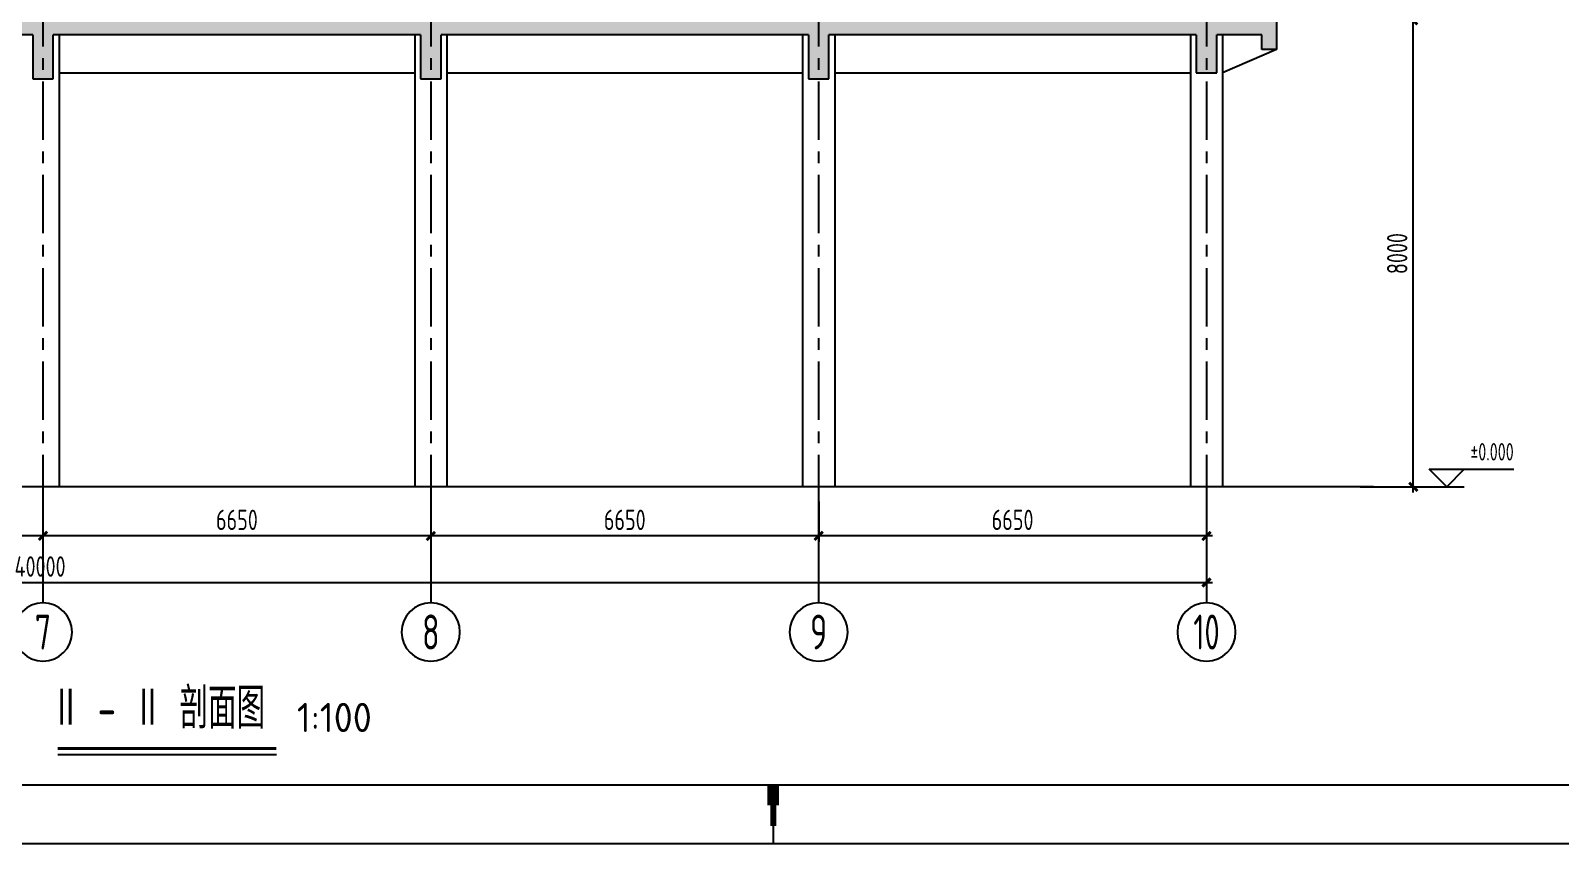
# Model space of a CAD drawing. Extents: x 665703 to 1047784, y -160603 to 92239.
# Drawn here: x 695037 to 721268, y -23325 to -9366 of the extents above; entities that cross this region are included whole.
import ezdxf
from ezdxf.enums import TextEntityAlignment as Align

# ---------------------------------------------------------------- set-up
doc = ezdxf.new("R2010")
doc.units = 0
doc.header["$LTSCALE"] = 800
doc.linetypes.add('CENTER', pattern=[2, 1.25, -0.25, 0.25, -0.25])
doc.layers.get('0').update_dxf_attribs({"linetype": 'CONTINUOUS'})
doc.layers.get('Defpoints').update_dxf_attribs({"linetype": 'CONTINUOUS'})
for name, color, linetype in [('AXIS', 4, 'CENTER'), ('DIM', 2, 'CONTINUOUS'), ('HATCH', 254, 'CONTINUOUS'), ('NUM', 7, 'CONTINUOUS'), ('THIN', 7, 'CONTINUOUS'), ('TK', 7, 'CONTINUOUS'), ('中粗', 3, 'CONTINUOUS'), ('粗线', 1, 'CONTINUOUS')]:
    doc.layers.add(name, color=color, linetype=linetype)
doc.styles.add('TSSD_Axis', font='tssdeng.shx', dxfattribs={"width": 0.7, "bigfont": 'tssdchn.shx'})
doc.styles.add('TSSD_Dimension', font='Tssdeng.shx', dxfattribs={"width": 0.75, "bigfont": 'hztxt.shx'})
doc.styles.add('TSSD_Label', font='Tssdeng.shx', dxfattribs={"width": 0.7, "bigfont": 'hztxt.shx'})
doc.styles.add('TSSD_Norm', font='Tssdeng.shx', dxfattribs={"bigfont": 'hztxt.shx'})
doc.dimstyles.new('TSSD_100_100', dxfattribs={"dimtxt": 350, "dimasz": 100, "dimexe": 100, "dimexo": 250, "dimgap": 100, "dimtad": 1, "dimdec": 0, "dimzin": 0, "dimdsep": 46, "dimtxsty": 'TSSD_Dimension', "dimblk": 'ARCHTICK', "dimcen": 0, "dimdle": 100, "dimclrt": 7, "dimadec": 0, "dimazin": 0, "dimtfac": 1, "dimtdec": 0, "dimtix": 1, "dimtmove": 2, "dimatfit": 3, "dimldrblk": 'ARCHTICK', "dimfxl": 0, "dimtolj": 1, "dimtzin": 0, "dimarcsym": 0})

# ---------------------------------------------------------------- blocks, each defined once
blk = doc.blocks.new('ts_axno')
at = {"color": 0, "linetype": 'ByBlock', "lineweight": -2}
blk.add_circle((0, 0), 0.5, dxfattribs=at)
at = {"color": 0, "linetype": 'ByBlock', "lineweight": -2, "style": 'TSSD_Axis', "width": 0.7}
blk.add_attdef('A', text='', height=0.6, dxfattribs=at).set_placement((0, 0), align=Align.MIDDLE_CENTER)
blk = doc.blocks.new('_ArchTick')
at = {"color": 0, "const_width": 0.5}
blk.add_lwpolyline([(-0.71, -0.71), (0.71, 0.71)], dxfattribs=at)
blk = doc.blocks.new('*D21')
at = {"layer": 'Defpoints', "color": 0, "transparency": 16777216}
for p in [(708550, -17191), (715200, -17191), (708550, -18033)]:
    blk.add_point(p, dxfattribs=at)
at = {"layer": 'DIM', "color": 0, "lineweight": -2, "transparency": 16777216}
for p, q in [((708550, -17441), (708550, -18133)), ((715200, -17441), (715200, -18133)), ((715300, -18033), (708450, -18033))]:
    blk.add_line(p, q, dxfattribs=at)
at = {"layer": 'DIM', "color": 0, "lineweight": -2, "transparency": 16777216, "xscale": 100, "yscale": 100, "zscale": 100, "rotation": 180}
blk.add_blockref('_ArchTick', (708550, -18033), dxfattribs=at)
at = {"layer": 'DIM', "color": 0, "lineweight": -2, "transparency": 16777216, "xscale": 100, "yscale": 100, "zscale": 100}
blk.add_blockref('_ArchTick', (715200, -18033), dxfattribs=at)
at = {"layer": 'DIM', "color": 7, "transparency": 16777216, "insert": (711875, -17758), "char_height": 350, "attachment_point": 5, "style": 'TSSD_Dimension'}
blk.add_mtext('\\A1;6650', dxfattribs=at)
blk = doc.blocks.new('*D22')
at = {"layer": 'Defpoints', "color": 0, "transparency": 16777216}
for p in [(701900, -17191), (708550, -17191), (701900, -18033)]:
    blk.add_point(p, dxfattribs=at)
at = {"layer": 'DIM', "color": 0, "lineweight": -2, "transparency": 16777216}
for p, q in [((701900, -17441), (701900, -18133)), ((708550, -17441), (708550, -18133)), ((708650, -18033), (701800, -18033))]:
    blk.add_line(p, q, dxfattribs=at)
at = {"layer": 'DIM', "color": 0, "lineweight": -2, "transparency": 16777216, "xscale": 100, "yscale": 100, "zscale": 100, "rotation": 180}
blk.add_blockref('_ArchTick', (701900, -18033), dxfattribs=at)
at = {"layer": 'DIM', "color": 0, "lineweight": -2, "transparency": 16777216, "xscale": 100, "yscale": 100, "zscale": 100}
blk.add_blockref('_ArchTick', (708550, -18033), dxfattribs=at)
at = {"layer": 'DIM', "color": 7, "transparency": 16777216, "insert": (705225, -17758), "char_height": 350, "attachment_point": 5, "style": 'TSSD_Dimension'}
blk.add_mtext('\\A1;6650', dxfattribs=at)
blk = doc.blocks.new('*D23')
at = {"layer": 'Defpoints', "color": 0, "transparency": 16777216}
for p in [(695250, -17191), (701900, -17191), (695250, -18033)]:
    blk.add_point(p, dxfattribs=at)
at = {"layer": 'DIM', "color": 0, "lineweight": -2, "transparency": 16777216}
for p, q in [((695250, -17441), (695250, -18133)), ((701900, -17441), (701900, -18133)), ((702000, -18033), (695150, -18033))]:
    blk.add_line(p, q, dxfattribs=at)
at = {"layer": 'DIM', "color": 0, "lineweight": -2, "transparency": 16777216, "xscale": 100, "yscale": 100, "zscale": 100, "rotation": 180}
blk.add_blockref('_ArchTick', (695250, -18033), dxfattribs=at)
at = {"layer": 'DIM', "color": 0, "lineweight": -2, "transparency": 16777216, "xscale": 100, "yscale": 100, "zscale": 100}
blk.add_blockref('_ArchTick', (701900, -18033), dxfattribs=at)
at = {"layer": 'DIM', "color": 7, "transparency": 16777216, "insert": (698575, -17758), "char_height": 350, "attachment_point": 5, "style": 'TSSD_Dimension'}
blk.add_mtext('\\A1;6650', dxfattribs=at)
blk = doc.blocks.new('*D24')
at = {"layer": 'Defpoints', "color": 0, "transparency": 16777216}
for p in [(688600, -17191), (695250, -17191), (688600, -18033)]:
    blk.add_point(p, dxfattribs=at)
at = {"layer": 'DIM', "color": 0, "lineweight": -2, "transparency": 16777216}
for p, q in [((688600, -17441), (688600, -18133)), ((695250, -17441), (695250, -18133)), ((695350, -18033), (688500, -18033))]:
    blk.add_line(p, q, dxfattribs=at)
at = {"layer": 'DIM', "color": 0, "lineweight": -2, "transparency": 16777216, "xscale": 100, "yscale": 100, "zscale": 100, "rotation": 180}
blk.add_blockref('_ArchTick', (688600, -18033), dxfattribs=at)
at = {"layer": 'DIM', "color": 0, "lineweight": -2, "transparency": 16777216, "xscale": 100, "yscale": 100, "zscale": 100}
blk.add_blockref('_ArchTick', (695250, -18033), dxfattribs=at)
at = {"layer": 'DIM', "color": 7, "transparency": 16777216, "insert": (691925, -17758), "char_height": 350, "attachment_point": 5, "style": 'TSSD_Dimension'}
blk.add_mtext('\\A1;6650', dxfattribs=at)
blk = doc.blocks.new('*D30')
at = {"layer": 'Defpoints', "color": 0, "transparency": 16777216}
for p in [(675200, -17191), (715200, -17191), (715200, -18833)]:
    blk.add_point(p, dxfattribs=at)
at = {"layer": 'DIM', "color": 0, "lineweight": -2, "transparency": 16777216}
for p, q in [((675200, -17441), (675200, -18933)), ((715200, -17441), (715200, -18933)), ((675100, -18833), (715300, -18833))]:
    blk.add_line(p, q, dxfattribs=at)
at = {"layer": 'DIM', "color": 0, "lineweight": -2, "transparency": 16777216, "xscale": 100, "yscale": 100, "zscale": 100, "rotation": 180}
blk.add_blockref('_ArchTick', (675200, -18833), dxfattribs=at)
at = {"layer": 'DIM', "color": 0, "lineweight": -2, "transparency": 16777216, "xscale": 100, "yscale": 100, "zscale": 100}
blk.add_blockref('_ArchTick', (715200, -18833), dxfattribs=at)
at = {"layer": 'DIM', "color": 7, "transparency": 16777216, "insert": (695200, -18558), "char_height": 350, "attachment_point": 5, "style": 'TSSD_Dimension'}
blk.add_mtext('\\A1;40000', dxfattribs=at)
blk = doc.blocks.new('*D55')
at = {"layer": 'Defpoints', "color": 0, "transparency": 16777216}
for p in [(717583, -9191), (718745, -9191), (717583, -17191)]:
    blk.add_point(p, dxfattribs=at)
at = {"layer": 'DIM', "color": 0, "lineweight": -2, "transparency": 16777216}
for p, q in [((718745, -17291), (718745, -9091)), ((717833, -9191), (718845, -9191)), ((717833, -17191), (718845, -17191))]:
    blk.add_line(p, q, dxfattribs=at)
at = {"layer": 'DIM', "color": 0, "lineweight": -2, "transparency": 16777216, "xscale": 100, "yscale": 100, "zscale": 100}
for p, rotation in [((718745, -9191), 90), ((718745, -17191), 270)]:
    blk.add_blockref('_ArchTick', p, dxfattribs=dict(at, rotation=rotation))
at = {"layer": 'DIM', "color": 7, "transparency": 16777216, "insert": (718470, -13191), "char_height": 350, "attachment_point": 5, "rotation": 90, "style": 'TSSD_Dimension'}
blk.add_mtext('\\A1;8000', dxfattribs=at)

msp = doc.modelspace()

# ---------------------------------------------------------------- hatches: boundary and pattern name
at = {"layer": 'HATCH'}
h = msp.add_hatch(dxfattribs=at)
h.set_pattern_fill('ARMORED', color=256, scale=100, style=0)
h.set_pattern_definition([(50, (680743.73, -35158.9), (717.26, -62.752), [75, -825]), (355, (680743.7, -35158.9), (-138.751, 752.192), [60, -660]), (100.4514, (680803.5, -35164.14), (578.509, 689.44), [63.74, -701.142]), (46.1842, (680743.7, -34958.9), (1067.241, -165.519), [112.5, -1237.5]), (96.6356, (680832.7, -34972.7), (934.663, 974.118), [95.61, -1051.713]), (351.1842, (680743.7, -34958.9), (934.662, 974.119), [90, -990]), (21, (680843.73, -35008.9), (596.907, -402.619), [75, -825]), (326, (680843.7, -35008.9), (243.315, 725.15), [60, -660]), (71.4514, (680893.5, -35042.46), (840.223, 322.53), [63.74, -701.142]), (37.5, (680743.73, -35158.9), (12.1599, 332.8939), [0, -652, 0, -670, 0, -662.5]), (7.5, (680743.73, -35158.9), (263.0695, 394.4117), [0, -382, 0, -637, 0, -252.5]), (327.5, (680520.73, -35158.9), (533.8224, -22.5549), [0, -250, 0, -780, 0, -1035]), (317.5, (680420.73, -35158.9), (583.186, 100.105), [0, -325, 0, -518, 0, -735]), (45, (680743.73, -35158.9), (-353.5534, 353.5534), [])])
h.paths.add_polyline_path([(702074.9, -9440.7), (708374.9, -9440.7), (708374.9, -10190.7), (708724.9, -10190.7), (708724.9, -9440.7), (715024.9, -9440.7), (715024.9, -10090.7), (715374.9, -10090.7), (715374.9, -9440.7), (716149.9, -9440.7), (716149.9, -9690.7), (716399.9, -9690.7), (716399.9, -7190.7), (717199.9, -7140.7), (717199.9, -7040.7), (716149.9, -7040.7), (716149.9, -9190.7), (687649.9, -9190.7), (687649.9, -7040.7), (686599.9, -7040.7), (686599.9, -7140.7), (687399.9, -7190.7), (687399.9, -9690.7), (687649.9, -9690.7), (687649.9, -9440.7), (688424.9, -9440.7), (688424.9, -10090.7), (688774.9, -10090.7), (688774.9, -9440.7), (695074.9, -9440.7), (695074.9, -10190.7), (695424.9, -10190.7), (695424.9, -9440.7), (701724.9, -9440.7), (701724.9, -10190.7), (702074.9, -10190.7)])

# ---------------------------------------------------------------- linework, layer by layer
at = {"layer": 'AXIS'}
for p, q in [((695249.9, 2559.3), (695249.9, -17190.7)), ((701899.9, 2559.3), (701899.9, -17190.7)), ((708549.9, 2559.3), (708549.9, -17190.7)), ((715199.9, 2559.3), (715199.9, -17190.7))]:
    msp.add_line(p, q, dxfattribs=at)
at = {"layer": 'NUM'}
for p, q in [((695249.9, -17190.7), (695249.9, -19182.1)), ((701899.9, -17190.7), (701899.9, -19182.1)), ((708549.9, -17190.7), (708549.9, -19182.1)), ((715199.9, -17190.7), (715199.9, -19182.1))]:
    msp.add_line(p, q, dxfattribs=at)
msp.add_lwpolyline([(695502.7, -21681.7, 50, 50, 0), (699252.5, -21681.7, 50, 50, 0)], format="xyseb", dxfattribs=at)
msp.add_lwpolyline([(695502.7, -21781.7), (699252.5, -21781.7)], dxfattribs=at)
at = {"layer": 'THIN'}
for p, q in [((719319, -17190.7), (719019, -16890.7)), ((719019, -16890.7), (719619, -16890.7)), ((719319, -17190.7), (719619, -16890.7)), ((719619, -16890.7), (720467.8, -16890.7)), ((718844.8, -17190.7), (719619, -17190.7)), ((719319, -17190.7), (719319, -17190.7))]:
    msp.add_line(p, q, dxfattribs=at)
at = {"layer": 'TK', "color": 2}
for p, q in [((748822.6, -22307.3), (668222.6, -22307.3)), ((665722.6, -23307.3), (749822.6, -23307.3))]:
    msp.add_line(p, q, dxfattribs=at)
at = {"layer": 'TK'}
for points, const_width in [([(707772.6, -22307.3), (707772.6, -22657.3)], 200), ([(707772.6, -22307.3), (707772.6, -23007.3)], 100), ([(707772.6, -23307.3), (707772.6, -22307.3)], 35)]:
    msp.add_lwpolyline(points, dxfattribs=dict(at, const_width=const_width))
at = {"layer": '中粗'}
for p, q in [((716399.9, -7190.7), (716399.9, -9690.7)), ((695074.9, -9440.7), (688774.9, -9440.7)), ((695074.9, -9440.7), (695074.9, -10190.7)), ((695424.9, -10190.7), (695424.9, -9440.7)), ((701724.9, -9440.7), (695424.9, -9440.7)), ((695524.9, -9440.7), (695524.9, -17190.7)), ((701624.9, -9440.7), (701624.9, -17190.7)), ((701724.9, -9440.7), (701724.9, -10190.7)), ((702074.9, -10190.7), (702074.9, -9440.7)), ((708374.9, -9440.7), (702074.9, -9440.7)), ((702174.9, -9440.7), (702174.9, -17190.7)), ((708274.9, -9440.7), (708274.9, -17190.7)), ((708374.9, -9440.7), (708374.9, -10190.7)), ((708724.9, -10190.7), (708724.9, -9440.7)), ((715024.9, -9440.7), (708724.9, -9440.7)), ((708824.9, -9440.7), (708824.9, -17190.7)), ((714924.9, -9440.7), (714924.9, -17190.7)), ((715024.9, -9440.7), (715024.9, -10090.7)), ((716149.9, -9440.7), (715374.9, -9440.7)), ((715374.9, -10090.7), (715374.9, -9440.7)), ((715474.9, -9440.7), (715474.9, -17190.7)), ((716149.9, -9690.7), (716149.9, -9440.7)), ((716399.9, -9690.7), (715474.9, -10090.7)), ((716399.9, -9690.7), (716149.9, -9690.7)), ((695074.9, -10190.7), (695424.9, -10190.7)), ((695524.9, -10090.7), (701624.9, -10090.7)), ((701724.9, -10190.7), (702074.9, -10190.7)), ((702174.9, -10090.7), (708274.9, -10090.7)), ((708374.9, -10190.7), (708724.9, -10190.7)), ((708824.9, -10090.7), (714924.9, -10090.7)), ((715024.9, -10090.7), (715374.9, -10090.7))]:
    msp.add_line(p, q, dxfattribs=at)
at = {"layer": '粗线'}
msp.add_line((718062.3, -17190.7), (673164.9, -17190.7), dxfattribs=at)

# ---------------------------------------------------------------- block references
at = {"layer": 'NUM'}
ref = msp.add_blockref('ts_axno', (695249.9, -19682.1), dxfattribs=dict(at, xscale=-1000, yscale=1000, zscale=1000, rotation=180))
ref.add_attrib('7', '7', dxfattribs={"height": 600, "style": 'TSSD_Axis', "width": 0.7}).set_placement((695249.9, -19682.1), align=Align.MIDDLE_CENTER)
ref = msp.add_blockref('ts_axno', (701899.9, -19682.1), dxfattribs=dict(at, xscale=-1000, yscale=1000, zscale=1000, rotation=180))
ref.add_attrib('8', '8', dxfattribs={"height": 600, "style": 'TSSD_Axis', "width": 0.7}).set_placement((701899.9, -19682.1), align=Align.MIDDLE_CENTER)
ref = msp.add_blockref('ts_axno', (708549.9, -19682.1), dxfattribs=dict(at, xscale=-1000, yscale=1000, zscale=1000, rotation=180))
ref.add_attrib('9', '9', dxfattribs={"height": 600, "style": 'TSSD_Axis', "width": 0.7}).set_placement((708549.9, -19682.1), align=Align.MIDDLE_CENTER)
ref = msp.add_blockref('ts_axno', (715199.9, -19682.1), dxfattribs=dict(at, xscale=-1000, yscale=1000, zscale=1000, rotation=180))
ref.add_attrib('10', '10', dxfattribs={"height": 600, "style": 'TSSD_Axis', "width": 0.666667}).set_placement((715199.9, -19682.1), align=Align.MIDDLE_CENTER)

# ---------------------------------------------------------------- texts
at = {"layer": 'NUM', "style": 'TSSD_Norm', "width": 0.7}
msp.add_text('Ⅱ - Ⅱ 剖面图', height=700, dxfattribs=at).set_placement((695398.6, -21547.2), align=Align.BOTTOM_LEFT)
at = {"layer": 'NUM', "style": 'TSSD_Norm'}
msp.add_text('1:100', height=500, dxfattribs=at).set_placement((699602.5, -21547.2), align=Align.BOTTOM_LEFT)
at = {"layer": 'THIN', "style": 'TSSD_Label', "width": 0.7}
msp.add_text('±0.000', height=300, dxfattribs=at).set_placement((720467.8, -16830.7), align=Align.BOTTOM_RIGHT)

# ---------------------------------------------------------------- dimensions: what is measured, and where the dimension line sits
at = {"layer": 'DIM'}
dim = msp.add_linear_dim(base=(718744.8, -9190.7), p1=(717582.8, -17190.7), p2=(717582.8, -9190.7), angle=90, dimstyle='TSSD_100_100', dxfattribs=at)
dim.commit()
dim.dimension.update_dxf_attribs({"geometry": '*D55', "text_midpoint": (718469.8, -13190.7)})
for base, p1, p2, picture, middle in [((715199.9, -18833.2), (675199.9, -17190.7), (715199.9, -17190.7), '*D30', (695199.9, -18558.2)), ((688599.9, -18033.2), (695249.9, -17190.7), (688599.9, -17190.7), '*D24', (691924.9, -17758.2)), ((695249.9, -18033.2), (701899.9, -17190.7), (695249.9, -17190.7), '*D23', (698574.9, -17758.2)), ((701899.9, -18033.2), (708549.9, -17190.7), (701899.9, -17190.7), '*D22', (705224.9, -17758.2)), ((708549.9, -18033.2), (715199.9, -17190.7), (708549.9, -17190.7), '*D21', (711874.9, -17758.2))]:
    dim = msp.add_linear_dim(base=base, p1=p1, p2=p2, dimstyle='TSSD_100_100', dxfattribs=at)
    dim.commit()
    dim.dimension.update_dxf_attribs({"geometry": picture, "text_midpoint": middle})

doc.saveas('drawing.dxf')
